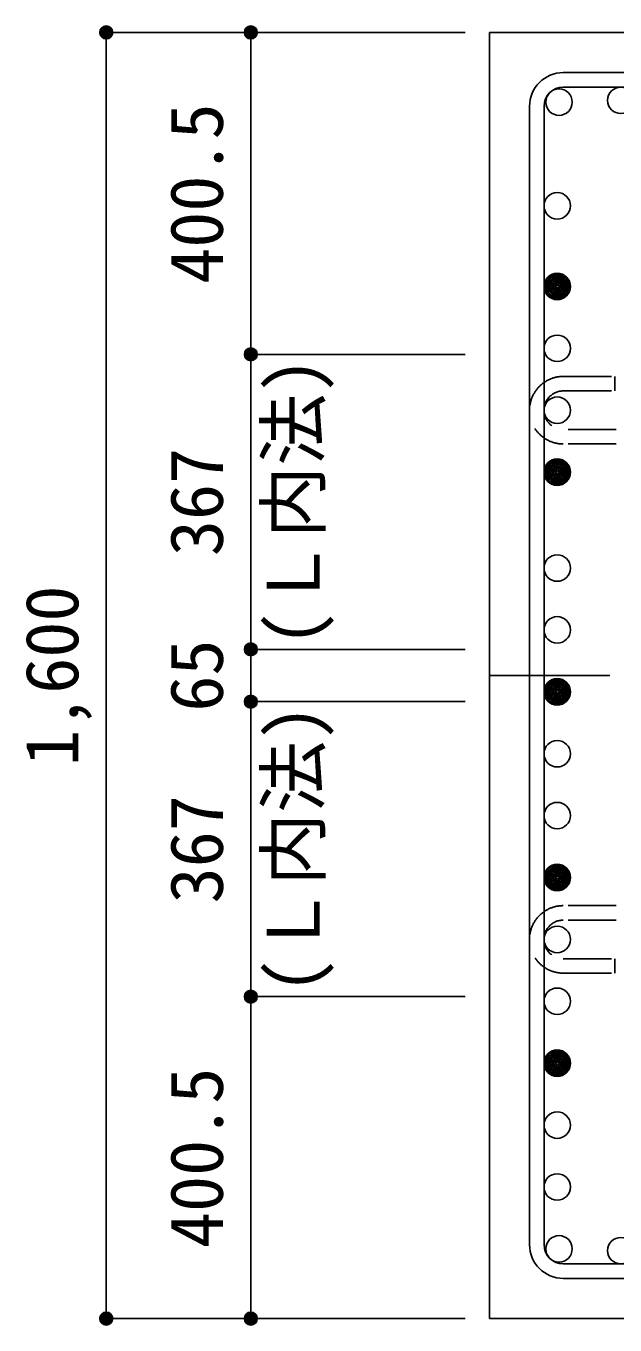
# Model space of a CAD drawing. Units: millimetres at full size, sheet at 1:30. Extents: x -5973 to 5954, y -4195 to 4201.
# Drawn here: x -825 to -91, y 1648 to 3264 of the extents above; entities that cross this region are included whole.
import ezdxf
from ezdxf.enums import TextEntityAlignment as Align

# ---------------------------------------------------------------- set-up
doc = ezdxf.new("R2010")
doc.units = ezdxf.units.MM
doc.header["$LTSCALE"] = 30
doc.header["$PDMODE"] = 32
doc.header["$PDSIZE"] = 15
doc.linetypes.add('CHAIN1', pattern=[8, 5, -1, 1, -1])
doc.linetypes.add('DASHED2', pattern=[3, 2, -1])
for name, color, linetype in [('0-1_躯体線', 2, 'Continuous'), ('0-3_立上り筋', 4, 'Continuous'), ('0-4_フープ筋', 7, 'Continuous'), ('0-7_文字', 4, 'Continuous'), ('0-C', 7, 'DASHED2'), ('0-D_寸法', 4, 'Continuous')]:
    doc.layers.add(name, color=color, linetype=linetype)
doc.styles.add('ＭＳ ゴシック', font='')
doc.styles.get('ＭＳ ゴシック').set_extended_font_data('MS Gothic')

msp = doc.modelspace()

# ---------------------------------------------------------------- linework, layer by layer
at = {"layer": '0-1_躯体線'}
for p, q in [((-247.56, 3256.03), (-247.56, 1656.03)), ((1752.44, 3256.03), (-247.56, 3256.03)), ((-247.56, 1656.03), (273.94, 1656.03))]:
    msp.add_line(p, q, dxfattribs=at)
at = {"layer": '0-3_立上り筋', "color": 3}
for centre in [(-160.87, 3169.33), (-83.87, 3171.53), (-163.06, 3040.33), (-163.06, 2940.03), (-163.06, 2863.03), (-163.06, 2786.03), (-163.06, 2709.03), (-163.06, 2589.73), (-163.06, 2512.73), (-163.06, 2435.73), (-163.06, 2358.73), (-163.06, 2281.73), (-163.06, 2204.73), (-163.06, 2127.73), (-163.06, 2050.73), (-163.06, 1973.73), (-163.06, 1896.73), (-163.06, 1819.73), (-160.87, 1742.73), (-83.87, 1740.53)]:
    msp.add_circle(centre, 16.5, dxfattribs=at)
at = {"layer": '0-3_立上り筋'}
for centre, radius in [((-163.06, 2940.03), 14.85), ((-163.06, 2940.03), 13.2), ((-163.06, 2940.03), 11.55), ((-163.06, 2940.03), 9.9), ((-163.06, 2940.03), 8.25), ((-163.06, 2940.03), 6.6), ((-163.06, 2940.03), 4.95), ((-163.06, 2940.03), 3.3), ((-163.06, 2940.03), 1.65), ((-163.06, 2709.03), 14.85), ((-163.06, 2709.03), 13.2), ((-163.06, 2709.03), 11.55), ((-163.06, 2709.03), 9.9), ((-163.06, 2709.03), 8.25), ((-163.06, 2709.03), 6.6), ((-163.06, 2709.03), 4.95), ((-163.06, 2709.03), 3.3), ((-163.06, 2709.03), 1.65), ((-163.06, 2435.73), 14.85), ((-163.06, 2435.73), 13.2), ((-163.06, 2435.73), 11.55), ((-163.06, 2435.73), 9.9), ((-163.06, 2435.73), 8.25), ((-163.06, 2435.73), 6.6), ((-163.06, 2435.73), 4.95), ((-163.06, 2435.73), 3.3), ((-163.06, 2435.73), 1.65), ((-163.06, 2204.73), 14.85), ((-163.06, 2204.73), 13.2), ((-163.06, 2204.73), 11.55), ((-163.06, 2204.73), 9.9), ((-163.06, 2204.73), 8.25), ((-163.06, 2204.73), 6.6), ((-163.06, 2204.73), 4.95), ((-163.06, 2204.73), 3.3), ((-163.06, 2204.73), 1.65), ((-163.06, 1973.73), 14.85), ((-163.06, 1973.73), 13.2), ((-163.06, 1973.73), 11.55), ((-163.06, 1973.73), 9.9), ((-163.06, 1973.73), 8.25), ((-163.06, 1973.73), 6.6), ((-163.06, 1973.73), 4.95), ((-163.06, 1973.73), 3.3), ((-163.06, 1973.73), 1.65)]:
    msp.add_circle(centre, radius, dxfattribs=at)
at = {"layer": '0-4_フープ筋'}
for p, q in [((-155.56, 3206.03), (1260.44, 3206.03)), ((-155.56, 3188.03), (1260.44, 3188.03)), ((-197.56, 3164.03), (-197.56, 1748.03)), ((-179.56, 3164.03), (-179.56, 1748.03)), ((-155.56, 1724.03), (1260.44, 1724.03)), ((-155.56, 1706.03), (1260.44, 1706.03))]:
    msp.add_line(p, q, dxfattribs=at)
for centre, radius, start, end in [((-155.56, 3164.03), 42, 90, 180), ((-155.56, 3164.03), 24, 90, 180), ((-155.56, 1748.03), 42, 180, 270), ((-155.56, 1748.03), 24, 180, 270)]:
    msp.add_arc(centre, radius, start, end, dxfattribs=at)
at = {"layer": '0-C'}
for p, q in [((-155.56, 2828.03), (-91.56, 2828.03)), ((-91.56, 2828.03), (-91.56, 2810.03)), ((-155.56, 2810.03), (-91.56, 2810.03)), ((1260.44, 2762.03), (-155.56, 2762.03)), ((1260.44, 2744.03), (-155.56, 2744.03)), ((1260.44, 2169.73), (-155.56, 2169.73)), ((1260.44, 2151.73), (-155.56, 2151.73)), ((-155.56, 2103.73), (-91.56, 2103.73)), ((-91.56, 2085.73), (-91.56, 2103.73)), ((-155.56, 2085.73), (-91.56, 2085.73))]:
    msp.add_line(p, q, dxfattribs=at)
for centre, radius in [((-155.56, 2786.03), 42), ((-155.56, 2786.03), 24), ((-155.56, 2127.73), 42), ((-155.56, 2127.73), 24)]:
    msp.add_arc(centre, radius, 90, 270, dxfattribs=at)
at = {"layer": '0-D_寸法'}
for p, q in [((-724.6, 3256.03), (-544.6, 3256.03)), ((-724.6, 3256.03), (-544.6, 3256.03)), ((-724.6, 3256.03), (-724.6, 1656.03)), ((-724.6, 1656.03), (-724.6, 3256.03)), ((-544.6, 3256.03), (-277.56, 3256.03)), ((-544.6, 3256.03), (-544.6, 2855.53)), ((-544.6, 2855.53), (-544.6, 2488.53)), ((-544.6, 2855.53), (-277.56, 2855.53)), ((-544.6, 2423.53), (-544.6, 2488.53)), ((-544.6, 2488.53), (-277.56, 2488.53)), ((-544.6, 2423.53), (-277.56, 2423.53)), ((-544.6, 2423.53), (-544.6, 2056.53)), ((-544.6, 2056.53), (-544.6, 1656.03)), ((-544.6, 2056.53), (-277.56, 2056.53)), ((-724.6, 1656.03), (-544.6, 1656.03)), ((-544.6, 1656.03), (-277.56, 1656.03))]:
    msp.add_line(p, q, dxfattribs=at)
at = {"layer": '0-D_寸法', "linetype": 'CHAIN1'}
msp.add_line((-247.56, 2456.03), (1352.44, 2456.03), dxfattribs=at)
at = {"layer": '0-D_寸法'}
for centre, radius in [((-724.6, 3256.03), 8), ((-724.6, 3256.03), 7.2), ((-724.6, 3256.03), 6.4), ((-724.6, 3256.03), 5.6), ((-724.6, 3256.03), 4.8), ((-724.6, 3256.03), 4), ((-724.6, 3256.03), 3.2), ((-724.6, 3256.03), 2.4), ((-724.6, 3256.03), 1.6), ((-724.6, 3256.03), 0.8), ((-544.6, 3256.03), 8), ((-544.6, 3256.03), 7.2), ((-544.6, 3256.03), 6.4), ((-544.6, 3256.03), 5.6), ((-544.6, 3256.03), 4.8), ((-544.6, 3256.03), 4), ((-544.6, 3256.03), 3.2), ((-544.6, 3256.03), 2.4), ((-544.6, 3256.03), 1.6), ((-544.6, 3256.03), 0.8), ((-544.6, 2855.53), 8), ((-544.6, 2855.53), 7.2), ((-544.6, 2855.53), 6.4), ((-544.6, 2855.53), 5.6), ((-544.6, 2855.53), 4.8), ((-544.6, 2855.53), 4), ((-544.6, 2855.53), 3.2), ((-544.6, 2855.53), 2.4), ((-544.6, 2855.53), 1.6), ((-544.6, 2855.53), 0.8), ((-544.6, 2488.53), 8), ((-544.6, 2488.53), 7.2), ((-544.6, 2488.53), 6.4), ((-544.6, 2488.53), 5.6), ((-544.6, 2488.53), 4.8), ((-544.6, 2488.53), 4), ((-544.6, 2488.53), 3.2), ((-544.6, 2488.53), 2.4), ((-544.6, 2488.53), 1.6), ((-544.6, 2488.53), 0.8), ((-544.6, 2423.53), 8), ((-544.6, 2423.53), 7.2), ((-544.6, 2423.53), 6.4), ((-544.6, 2423.53), 5.6), ((-544.6, 2423.53), 4.8), ((-544.6, 2423.53), 4), ((-544.6, 2423.53), 3.2), ((-544.6, 2423.53), 2.4), ((-544.6, 2423.53), 1.6), ((-544.6, 2423.53), 0.8), ((-544.6, 2056.53), 8), ((-544.6, 2056.53), 7.2), ((-544.6, 2056.53), 6.4), ((-544.6, 2056.53), 5.6), ((-544.6, 2056.53), 4.8), ((-544.6, 2056.53), 4), ((-544.6, 2056.53), 3.2), ((-544.6, 2056.53), 2.4), ((-544.6, 2056.53), 1.6), ((-544.6, 2056.53), 0.8), ((-724.6, 1656.03), 8), ((-724.6, 1656.03), 7.2), ((-724.6, 1656.03), 6.4), ((-724.6, 1656.03), 5.6), ((-724.6, 1656.03), 4.8), ((-724.6, 1656.03), 4), ((-724.6, 1656.03), 3.2), ((-724.6, 1656.03), 2.4), ((-724.6, 1656.03), 1.6), ((-724.6, 1656.03), 0.8), ((-544.6, 1656.03), 8), ((-544.6, 1656.03), 7.2), ((-544.6, 1656.03), 6.4), ((-544.6, 1656.03), 5.6), ((-544.6, 1656.03), 4.8), ((-544.6, 1656.03), 4), ((-544.6, 1656.03), 3.2), ((-544.6, 1656.03), 2.4), ((-544.6, 1656.03), 1.6), ((-544.6, 1656.03), 0.8)]:
    msp.add_circle(centre, radius, dxfattribs=at)
at = {"layer": '0-D_寸法', "color": 7}
for p in [(-724.6, 3256.03), (-544.6, 3256.03), (-544.6, 3256.03), (-544.6, 2855.53), (-544.6, 2855.53), (-544.6, 2488.53), (-544.6, 2488.53), (-544.6, 2488.53), (-544.6, 2423.53), (-544.6, 2423.53), (-544.6, 2423.53), (-544.6, 2056.53), (-544.6, 2056.53), (-724.6, 1656.03), (-544.6, 1656.03), (-544.6, 1656.03)]:
    msp.add_point(p, dxfattribs=at)

# ---------------------------------------------------------------- texts
at = {"layer": '0-7_文字', "style": 'ＭＳ ゴシック'}
for p in [(-439.04, 2491.98), (-439.04, 2060.08)]:
    msp.add_text('(Ｌ内法)', height=65.98, rotation=90, dxfattribs=at).set_placement(p, align=Align.BOTTOM_LEFT)
at = {"layer": '0-D_寸法', "style": 'ＭＳ ゴシック'}
for s, p in [('400.5', (-559.6, 2943.28)), ('367', (-559.6, 2604.53)), ('1,600', (-739.6, 2343.53)), ('65', (-559.6, 2411.03)), ('367', (-559.6, 2172.53)), ('400.5', (-559.6, 1743.78))]:
    msp.add_text(s, height=65.98, rotation=90, dxfattribs=at).set_placement(p, align=Align.BOTTOM_LEFT)

doc.saveas('drawing.dxf')
